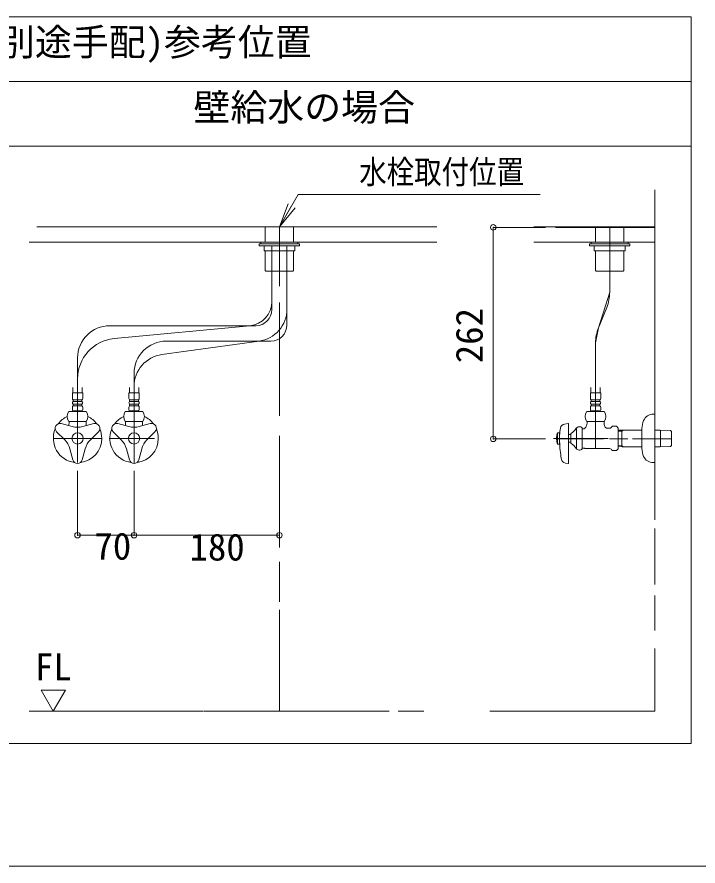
# Model space of a CAD drawing. Units: millimetres, scale not verified. Extents: x -1002 to 1017, y -687 to 676.
# Drawn here: x 359.7 to 728.7, y -687.1 to -227 of the extents above; entities that cross this region are included whole.
import ezdxf
from ezdxf.enums import TextEntityAlignment as Align

# ---------------------------------------------------------------- set-up
doc = ezdxf.new("R2010")
doc.units = ezdxf.units.MM
doc.header["$LTSCALE"] = 5
doc.header["$PDMODE"] = 32
doc.header["$PDSIZE"] = 3
doc.layers.add('F-0', color=7, linetype='Continuous', lineweight=15)
doc.styles.add('ＭＳ ゴシック', font='')
doc.styles.get('ＭＳ ゴシック').set_extended_font_data('MS Gothic')

msp = doc.modelspace()

# ---------------------------------------------------------------- linework, layer by layer
at = {"layer": 'F-0', "lineweight": 18}
for p, q in [((-18.763, -226.976), (724.987, -226.976)), ((-18.763, -261.976), (724.987, -261.976))]:
    msp.add_line(p, q, dxfattribs=at)
at = {"layer": 'F-0'}
for p, q in [((353.112, -296.976), (724.987, -296.976)), ((705.299, -320.601), (705.299, -341.001)), ((705.299, -320.601), (705.299, -384.82)), ((501.862, -340.726), (511.965, -323.226)), ((511.965, -323.226), (643.215, -323.226)), ((501.862, -340.726), (506.53, -328.266)), ((501.862, -340.726), (508.424, -329.359)), ((501.862, -340.726), (510.319, -330.453)), ((370.509, -340.726), (587.174, -340.726)), ((587.174, -340.726), (371.198, -340.726)), ((494.205, -340.726), (494.205, -349.038)), ((501.862, -340.75), (501.862, -372.763)), ((509.518, -349.038), (509.518, -340.726)), ((652.633, -341.001), (651.454, -341.001)), ((705.299, -341.001), (652.633, -341.001)), ((673.143, -349.038), (673.143, -340.726)), ((680.799, -376.152), (680.799, -340.726)), ((688.455, -340.726), (688.455, -349.038)), ((705.299, -341.001), (705.299, -365.844)), ((366.237, -349.038), (374.993, -349.038)), ((587.174, -349.038), (371.099, -349.038)), ((491.799, -349.038), (511.924, -349.038)), ((491.799, -349.913), (491.799, -349.038)), ((511.924, -349.038), (511.924, -349.913)), ((639.674, -349.038), (652.427, -349.038)), ((705.299, -349.038), (651.446, -349.038)), ((651.679, -349.038), (705.299, -349.038)), ((670.737, -349.038), (670.737, -349.913)), ((690.862, -349.038), (670.737, -349.038)), ((690.862, -349.913), (690.862, -349.038)), ((490.924, -349.913), (490.924, -351.007)), ((512.799, -349.913), (490.924, -349.913)), ((490.924, -351.007), (512.799, -351.007)), ((511.924, -349.913), (491.799, -349.913)), ((510.174, -351.007), (493.549, -351.007)), ((493.549, -351.007), (493.549, -353.632)), ((493.549, -353.632), (510.174, -353.632)), ((494.205, -353.632), (494.205, -364.307)), ((497.79, -381.194), (497.79, -350.893)), ((497.79, -381.194), (497.79, -353.632)), ((505.933, -385.306), (505.933, -351.047)), ((505.933, -385.306), (505.933, -353.632)), ((509.518, -364.307), (509.518, -353.632)), ((510.174, -353.632), (510.174, -351.007)), ((512.799, -351.007), (512.799, -349.913)), ((512.799, -350.57), (512.799, -351.007)), ((669.862, -351.007), (669.862, -349.913)), ((669.862, -349.913), (691.737, -349.913)), ((669.862, -350.57), (669.862, -351.007)), ((691.737, -351.007), (669.862, -351.007)), ((670.737, -349.913), (690.862, -349.913)), ((672.487, -351.007), (689.112, -351.007)), ((672.487, -353.632), (672.487, -351.007)), ((689.112, -353.632), (672.487, -353.632)), ((673.143, -364.307), (673.143, -353.632)), ((688.455, -353.632), (688.455, -364.307)), ((689.112, -351.007), (689.112, -353.632)), ((691.737, -349.913), (691.737, -351.007)), ((494.534, -364.635), (494.205, -364.307)), ((494.643, -364.745), (494.534, -364.635)), ((494.643, -364.745), (508.687, -364.745)), ((508.687, -364.745), (509.08, -364.745)), ((509.19, -364.635), (509.08, -364.745)), ((509.518, -364.307), (509.19, -364.635)), ((673.143, -364.307), (673.471, -364.635)), ((673.471, -364.635), (673.58, -364.745)), ((673.974, -364.745), (673.58, -364.745)), ((688.018, -364.745), (673.974, -364.745)), ((688.018, -364.745), (688.127, -364.635)), ((688.127, -364.635), (688.455, -364.307)), ((497.79, -385.51), (497.79, -381.194)), ((501.862, -381.616), (501.862, -443.096)), ((705.299, -379.938), (705.299, -396.916)), ((505.933, -393.892), (505.933, -385.306)), ((679.21, -384.337), (674.74, -395.417)), ((409.987, -394.26), (485.911, -394.26)), ((412.286, -401.279), (485.911, -394.26)), ((489.04, -394.26), (485.911, -394.26)), ((705.299, -392.647), (705.299, -409.25)), ((438.222, -409.894), (490.823, -402.642)), ((440.612, -402.642), (490.823, -402.642)), ((497.183, -402.642), (490.823, -402.642)), ((673.151, -403.602), (673.151, -460.82)), ((705.299, -402.372), (705.299, -494.494)), ((392.487, -411.76), (392.487, -423.055)), ((705.299, -418.501), (705.299, -499.451)), ((392.487, -423.055), (392.487, -468.38)), ((392.487, -423.055), (392.487, -468.38)), ((423.112, -420.142), (423.112, -427.23)), ((389.977, -427.697), (389.976, -430.72)), ((395.007, -430.72), (395.008, -427.697)), ((420.602, -427.697), (420.601, -430.72)), ((423.112, -427.23), (423.112, -468.913)), ((423.112, -427.23), (423.112, -468.913)), ((425.632, -430.72), (425.633, -427.697)), ((670.631, -430.72), (670.63, -427.697)), ((675.66, -427.697), (675.661, -430.72)), ((395.287, -430.72), (389.687, -430.72)), ((389.687, -430.72), (389.687, -433.673)), ((395.287, -433.673), (395.287, -430.72)), ((425.912, -430.72), (420.312, -430.72)), ((420.312, -430.72), (420.312, -433.673)), ((425.912, -433.673), (425.912, -430.72)), ((670.351, -430.72), (675.951, -430.72)), ((670.351, -433.673), (670.351, -430.72)), ((675.951, -430.72), (675.951, -433.673)), ((390.08, -434.438), (394.893, -434.438)), ((390.08, -435.313), (390.08, -434.438)), ((394.893, -435.313), (390.08, -435.313)), ((390.08, -436.845), (394.893, -436.845)), ((390.08, -437.72), (390.08, -436.845)), ((394.893, -434.438), (394.893, -435.313)), ((394.893, -436.845), (394.893, -437.72)), ((420.705, -434.438), (425.518, -434.438)), ((420.705, -435.313), (420.705, -434.438)), ((425.518, -435.313), (420.705, -435.313)), ((420.705, -436.845), (425.518, -436.845)), ((420.705, -437.72), (420.705, -436.845)), ((425.518, -434.438), (425.518, -435.313)), ((425.518, -436.845), (425.518, -437.72)), ((675.557, -434.438), (670.745, -434.438)), ((670.745, -434.438), (670.745, -435.313)), ((670.745, -435.313), (675.557, -435.313)), ((675.557, -436.845), (670.745, -436.845)), ((670.745, -436.845), (670.745, -437.72)), ((675.557, -435.313), (675.557, -434.438)), ((675.557, -437.72), (675.557, -436.845)), ((387.731, -440.782), (397.242, -440.782)), ((389.687, -438.485), (389.687, -439.907)), ((394.893, -437.72), (390.08, -437.72)), ((390.124, -440.345), (394.849, -440.345)), ((395.287, -439.907), (395.287, -438.485)), ((418.356, -440.782), (427.867, -440.782)), ((420.312, -438.485), (420.312, -439.907)), ((425.518, -437.72), (420.705, -437.72)), ((420.749, -440.345), (425.474, -440.345)), ((425.912, -439.907), (425.912, -438.485)), ((677.906, -440.782), (668.395, -440.782)), ((670.351, -439.907), (670.351, -438.485)), ((670.745, -437.72), (675.557, -437.72)), ((675.513, -440.345), (670.788, -440.345)), ((675.951, -438.485), (675.951, -439.907)), ((397.242, -446.163), (387.731, -446.163)), ((387.893, -446.163), (387.893, -447.044)), ((387.893, -446.163), (388.401, -446.163)), ((388.401, -446.163), (396.572, -446.163)), ((396.572, -446.163), (397.08, -446.163)), ((397.08, -446.163), (397.08, -447.044)), ((427.867, -446.163), (418.356, -446.163)), ((418.518, -446.163), (418.518, -447.044)), ((418.518, -446.163), (419.026, -446.163)), ((419.026, -446.163), (427.197, -446.163)), ((427.197, -446.163), (427.705, -446.163)), ((427.705, -446.163), (427.705, -447.044)), ((668.395, -446.163), (677.906, -446.163)), ((668.557, -446.163), (669.065, -446.163)), ((668.557, -446.163), (668.557, -447.044)), ((669.065, -446.163), (677.236, -446.163)), ((677.236, -446.163), (677.745, -446.163)), ((705.299, -442.226), (704.424, -442.226)), ((705.299, -442.226), (705.299, -468.345)), ((383.694, -447.347), (389.656, -448.944)), ((401.279, -447.347), (395.317, -448.944)), ((397.08, -447.044), (397.08, -447.695)), ((414.319, -447.347), (420.281, -448.944)), ((431.904, -447.347), (425.942, -448.944)), ((427.705, -447.044), (427.705, -447.695)), ((656.325, -447.562), (658.245, -447.292)), ((658.495, -447.509), (658.495, -468.662)), ((662.839, -451.555), (662.839, -449.626)), ((665.932, -461.069), (665.932, -449.632)), ((667.204, -450.101), (667.423, -449.882)), ((679.932, -449.882), (680.334, -449.882)), ((682.338, -448.783), (681.88, -449.241)), ((684.412, -448.783), (682.338, -448.783)), ((684.412, -448.783), (685.401, -449.773)), ((685.401, -460.929), (685.401, -449.773)), ((685.401, -450.916), (687.588, -450.869)), ((688.292, -450.845), (687.37, -451.377)), ((687.37, -450.869), (687.37, -459.833)), ((687.588, -450.869), (688.511, -450.845)), ((698.299, -450.012), (698.299, -460.69)), ((705.299, -450.845), (707.228, -450.845)), ((707.228, -450.845), (708.151, -450.869)), ((708.151, -450.869), (713.768, -450.989)), ((708.37, -451.377), (708.37, -450.869)), ((379.362, -455.351), (405.612, -455.351)), ((405.612, -455.351), (379.362, -455.351)), ((381.158, -451.738), (385.523, -456.103)), ((403.815, -451.738), (399.451, -456.103)), ((409.546, -455.351), (412.739, -455.351)), ((409.987, -455.351), (434.186, -455.351)), ((411.783, -451.738), (416.148, -456.103)), ((434.44, -451.738), (430.076, -456.103)), ((501.862, -453.916), (501.862, -514.412)), ((680.038, -455.351), (650.437, -455.351)), ((652.457, -452.288), (652.313, -452.835)), ((652.457, -452.288), (653.682, -452.288)), ((652.457, -452.288), (652.457, -458.413)), ((653.682, -458.413), (653.682, -452.288)), ((658.495, -453.273), (659.807, -453.273)), ((659.807, -452.726), (659.807, -457.976)), ((662.839, -451.555), (662.839, -459.146)), ((685.401, -451.43), (687.37, -451.383)), ((708.37, -459.833), (708.37, -451.377)), ((713.768, -450.989), (714.276, -451.525)), ((714.276, -451.526), (714.276, -451.525)), ((714.276, -451.741), (714.276, -451.526)), ((714.276, -458.96), (714.276, -451.741)), ((677.487, -455.603), (652.457, -455.603)), ((659.807, -457.429), (658.495, -457.429)), ((690.712, -455.603), (680.744, -455.603)), ((687.37, -459.319), (685.401, -459.271)), ((687.588, -459.833), (685.401, -459.786)), ((687.37, -459.324), (688.292, -459.857)), ((688.511, -459.857), (687.588, -459.833)), ((697.87, -459.857), (688.511, -459.857)), ((714.276, -455.603), (693.084, -455.603)), ((698.299, -459.857), (697.87, -459.857)), ((707.228, -459.857), (705.299, -459.857)), ((708.151, -459.833), (707.228, -459.857)), ((713.768, -459.713), (708.151, -459.833)), ((714.276, -459.177), (713.768, -459.713)), ((714.276, -459.176), (714.276, -458.96)), ((714.276, -459.177), (714.276, -459.176)), ((389.951, -466.968), (388.354, -461.006)), ((395.022, -466.968), (396.62, -461.006)), ((420.576, -466.968), (418.979, -461.006)), ((425.647, -466.968), (427.245, -461.006)), ((665.932, -460.601), (666.588, -460.601)), ((666.588, -460.601), (667.204, -460.601)), ((667.204, -460.601), (667.423, -460.82)), ((667.423, -460.82), (680.334, -460.82)), ((682.338, -461.918), (681.88, -461.46)), ((656.839, -468.681), (658.245, -468.878)), ((501.862, -484.41), (501.862, -511.953)), ((705.299, -504.217), (705.299, -534.529)), ((501.862, -522.282), (501.862, -543.947)), ((705.299, -540.439), (705.299, -559.388)), ((501.862, -548.217), (501.862, -603.226)), ((705.299, -569.225), (705.299, -603.226)), ((372.799, -591.859), (385.924, -591.859)), ((379.362, -603.226), (372.799, -591.859)), ((385.924, -591.859), (379.362, -603.226)), ((366.237, -603.226), (439.083, -603.226)), ((379.362, -603.226), (430.885, -603.226)), ((439.083, -603.226), (460.601, -603.226)), ((441.132, -603.226), (450.695, -603.226)), ((460.942, -603.226), (559.2, -603.226)), ((470.164, -603.226), (561.307, -603.226)), ((566.271, -603.226), (580.035, -603.226)), ((615.898, -603.226), (705.299, -603.226)), ((639.674, -603.226), (705.299, -603.226)), ((-1002.086, -687.064), (1002.034, -687.064))]:
    msp.add_line(p, q, dxfattribs=at)
at = {"layer": 'F-0', "color": 4, "lineweight": 9}
for p, q in [((617.713, -341.001), (617.713, -455.603)), ((617.713, -341.001), (646.043, -341.001)), ((617.713, -455.603), (646.043, -455.603)), ((392.487, -507.812), (392.487, -472.99)), ((423.112, -507.812), (423.112, -472.99)), ((501.862, -507.812), (501.862, -472.99)), ((392.487, -507.812), (423.112, -507.812)), ((423.112, -507.812), (501.862, -507.812))]:
    msp.add_line(p, q, dxfattribs=at)
at = {"layer": 'F-0', "lineweight": 18}
msp.add_lwpolyline([(724.987, -226.976), (724.987, -620.726), (353.112, -620.726)], dxfattribs=at)
at = {"layer": 'F-0'}
for points in [[(639.674, -340.726), (652.394, -340.726), (705.299, -340.726)], [(673.151, -460.82), (673.151, -403.602), (674.74, -395.417), (680.799, -376.152), (680.799, -340.726)], [(509.08, -364.745), (509.037, -364.745), (500.987, -364.745)], [(673.58, -364.745), (673.624, -364.745), (681.674, -364.745)], [(390.08, -440.345), (389.862, -440.563), (389.862, -440.782)], [(395.112, -440.782), (395.112, -440.563), (394.893, -440.345)], [(420.705, -440.345), (420.487, -440.563), (420.487, -440.782)], [(425.737, -440.782), (425.737, -440.563), (425.518, -440.345)], [(670.526, -440.782), (670.526, -440.563), (670.745, -440.345)], [(675.557, -440.345), (675.776, -440.563), (675.776, -440.782)], [(677.745, -446.163), (677.745, -447.044), (677.745, -447.695)], [(667.204, -450.101), (666.588, -450.101), (665.932, -450.101)], [(688.511, -450.845), (697.87, -450.845), (698.299, -450.845)], [(653.682, -458.413), (652.457, -458.413), (652.339, -457.976)], [(662.839, -459.146), (662.839, -460.82), (662.839, -460.965)], [(685.401, -460.929), (684.412, -461.918), (682.338, -461.918)], [(704.424, -468.476), (705.299, -468.476), (705.299, -468.345)]]:
    msp.add_lwpolyline(points, dxfattribs=at)
for centre in [(392.487, -455.351), (423.112, -455.351)]:
    msp.add_circle(centre, 3.062, dxfattribs=at)
for centre, radius, start, end in [((658.924, -376.152), 21.875, 338.02737, 0), ((484.665, -381.194), 13.125, 275.44583, 360), ((489.04, -385.51), 8.75, 270, 0), ((488.433, -385.306), 17.5, 277.84996, 0), ((409.987, -411.76), 17.5, 90, 180), ((497.183, -393.892), 8.75, 270, 0), ((695.026, -403.602), 21.875, 158.02737, 180), ((414.362, -423.055), 21.875, 95.44583, 180), ((440.612, -420.142), 17.5, 90, 180), ((440.612, -427.23), 17.5, 97.84996, 180), ((390.628, -433.673), 0.941, 180, 234.43222), ((390.628, -436.079), 0.941, 125.56778, 234.43222), ((394.345, -433.673), 0.941, 305.56778, 0), ((394.345, -436.079), 0.941, 305.56778, 54.43222), ((421.253, -433.673), 0.941, 180, 234.43222), ((421.253, -436.079), 0.941, 125.56778, 234.43222), ((424.97, -433.673), 0.941, 305.56778, 0), ((424.97, -436.079), 0.941, 305.56778, 54.43222), ((671.292, -433.673), 0.941, 180, 234.43222), ((671.292, -436.079), 0.941, 125.56778, 234.43222), ((675.01, -433.673), 0.941, 305.56778, 0), ((675.01, -436.079), 0.941, 305.56778, 54.43222), ((391.721, -443.473), 4.812, 146.00705, 213.99295), ((390.628, -438.485), 0.941, 125.56778, 180), ((390.124, -439.907), 0.438, 180, 270), ((394.849, -439.907), 0.438, 270, 0), ((394.345, -438.485), 0.941, 0, 54.43222), ((393.252, -443.473), 4.812, 326.00705, 33.99295), ((422.346, -443.473), 4.812, 146.00705, 213.99295), ((421.253, -438.485), 0.941, 125.56778, 180), ((420.749, -439.907), 0.438, 180, 270), ((425.474, -439.907), 0.438, 270, 0), ((424.97, -438.485), 0.941, 0, 54.43222), ((423.877, -443.473), 4.812, 326.00705, 33.99295), ((672.385, -443.473), 4.812, 146.00705, 213.99295), ((671.292, -438.485), 0.941, 125.56778, 180), ((670.788, -439.907), 0.438, 180, 270), ((675.513, -439.907), 0.438, 270, 0), ((675.01, -438.485), 0.941, 0, 54.43222), ((673.916, -443.473), 4.812, 326.00705, 33.99295), ((392.487, -455.351), 13.125, 115.15066, 143.05689), ((392.487, -455.351), 13.125, 36.94311, 64.84934), ((423.112, -455.351), 13.125, 115.15066, 143.05689), ((423.112, -455.351), 13.125, 36.94311, 64.84934), ((709.237, -450.012), 10.938, 156.44354, 180), ((704.424, -447.913), 5.688, 90, 156.44354), ((392.487, -455.351), 13.125, 156.94311, 263.05689), ((383.015, -449.882), 2.625, 75, 225), ((383.774, -447.044), 4.119, 340.64106, 0), ((392.487, -438.379), 10.938, 255, 285), ((399.268, -447.695), 2.188, 180, 199.83613), ((401.959, -449.882), 2.625, 315, 105), ((392.487, -455.351), 13.125, 0, 23.05689), ((423.112, -455.351), 13.125, 156.94311, 263.05689), ((413.64, -449.882), 2.625, 75, 225), ((414.399, -447.044), 4.119, 340.64106, 0), ((423.112, -438.379), 10.938, 255, 285), ((429.893, -447.695), 2.188, 180, 199.83613), ((432.584, -449.882), 2.625, 315, 105), ((423.112, -455.351), 13.125, 0, 23.05689), ((686.456, -455.192), 32.812, 170.40851, 177.22136), ((656.69, -450.162), 2.625, 98.00409, 170.40851), ((658.276, -447.509), 0.219, 0, 98.00409), ((653.942, -444.017), 10.5, 303.95919, 326.04081), ((664.401, -451.195), 2.188, 45.573, 143.1301), ((664.438, -447.044), 4.119, 316.4444, 0), ((679.932, -447.695), 2.188, 180, 270), ((680.334, -447.695), 2.188, 270, 315), ((392.487, -455.351), 13.125, 276.94311, 0), ((423.112, -455.351), 13.125, 276.94311, 0), ((662.957, -455.351), 10.938, 166.70293, 180), ((662.957, -455.351), 10.938, 180, 193.29707), ((377.789, -463.837), 10.938, 15, 45), ((407.185, -463.837), 10.938, 135, 165), ((408.414, -463.837), 10.938, 15, 45), ((437.81, -463.837), 10.938, 135, 165), ((662.957, -455.351), 10.938, 193.29707, 193.88654), ((719.307, -455.351), 65.648, 181.52753, 189.8029), ((653.942, -466.685), 10.5, 33.95919, 56.04081), ((664.401, -459.507), 2.188, 216.8699, 314.427), ((680.334, -463.007), 2.188, 45, 90), ((709.237, -460.69), 10.938, 180, 203.55646), ((392.487, -466.288), 2.625, 195, 345), ((423.112, -466.288), 2.625, 195, 345), ((657.204, -466.081), 2.625, 189.8029, 262), ((658.276, -468.662), 0.219, 262, 0), ((704.424, -462.788), 5.688, 203.55646, 270)]:
    msp.add_arc(centre, radius, start, end, dxfattribs=at)
at = {"layer": 'F-0', "color": 6}
for p in [(617.713, -341.001), (617.713, -455.603), (392.487, -507.812), (423.112, -507.812), (501.862, -507.812)]:
    msp.add_point(p, dxfattribs=at)

# ---------------------------------------------------------------- texts
at = {"layer": 'F-0', "style": 'ＭＳ ゴシック'}
for s, p in [('止水栓(別途手配)参考位置', (279.431, -252.292)), ('壁給水の場合', (455.316, -287.621)), ('70', (401.629, -525.442)), ('180', (453.149, -525.934)), ('FL', (369.43, -590.839))]:
    msp.add_text(s, height=14.66, dxfattribs=at).set_placement(p, align=Align.BOTTOM_LEFT)
at = {"layer": 'F-0', "style": 'ＭＳ ゴシック', "width": 0.85}
msp.add_text('水栓取付位置', height=12.83, dxfattribs=at).set_placement((545.116, -321.193), align=Align.BOTTOM_LEFT)
at = {"layer": 'F-0', "style": 'ＭＳ ゴシック'}
msp.add_text('262', height=14.66, rotation=90, dxfattribs=at).set_placement((616.418, -414.606), align=Align.BOTTOM_LEFT)

doc.saveas('drawing.dxf')
